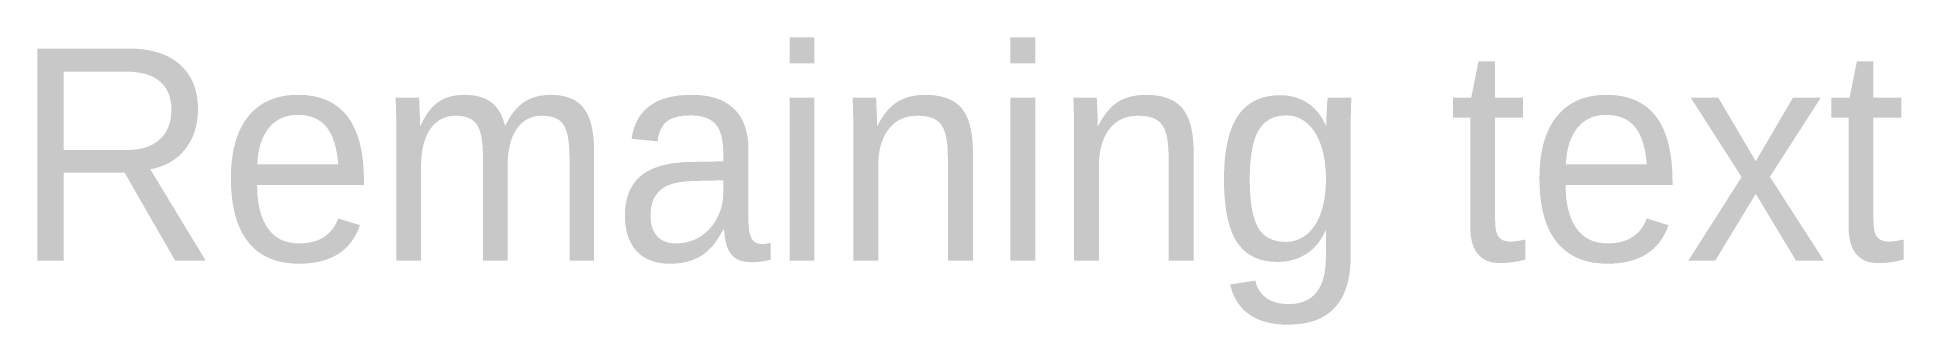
# Model space of a CAD drawing. Extents: x 183.7 to 192.5, y 3.92 to 5.28.
import ezdxf

# ---------------------------------------------------------------- set-up
doc = ezdxf.new("R2010")
doc.units = 0

msp = doc.modelspace()

# ---------------------------------------------------------------- texts
at = {"insert": (183.5889, 5.2264), "char_height": 1, "attachment_point": 1}
msp.add_mtext_dynamic_manual_height_columns('Remaining text', width=15.741414, gutter_width=110.2232, heights=[0], dxfattribs=at)

doc.saveas('drawing.dxf')
